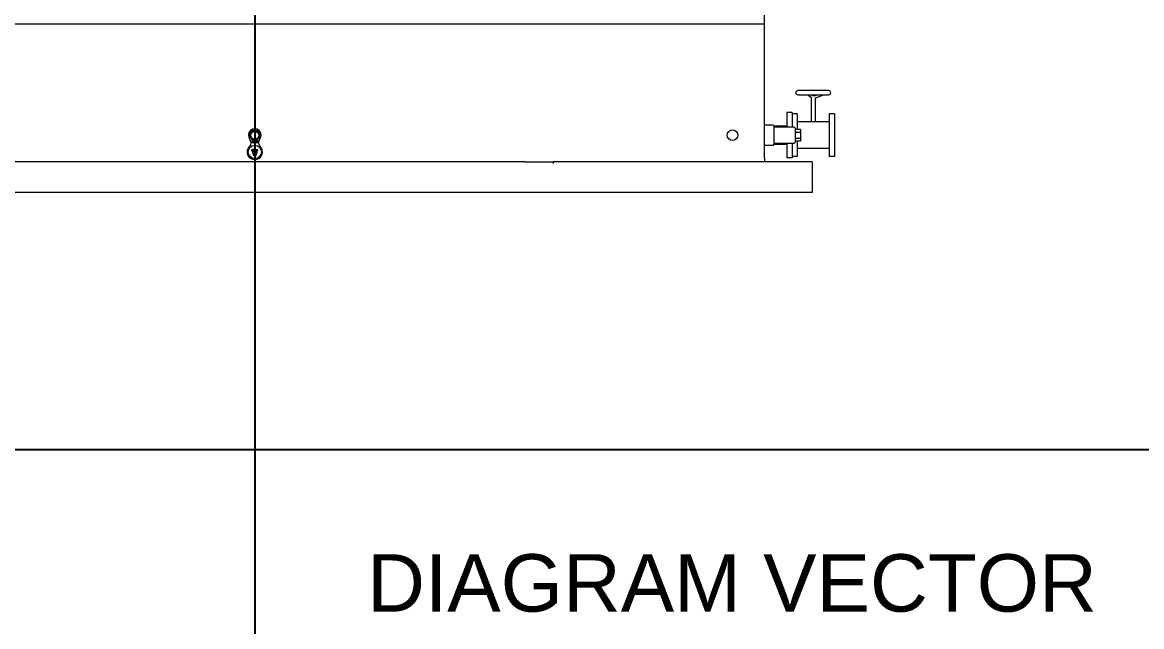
# Model space of a CAD drawing. Header units: millimetres. Extents: x 30710 to 48779, y -19256 to -8564.
# Drawn here: x 32432 to 34541, y -15906 to -14769 of the extents above; entities that cross this region are included whole.
import ezdxf

# ---------------------------------------------------------------- set-up
doc = ezdxf.new("R2010")
doc.units = ezdxf.units.MM
doc.header["$LTSCALE"] = 10
doc.layers.get('Defpoints').update_dxf_attribs({"lineweight": 25})
doc.layers.add('2', color=3, linetype='Continuous', lineweight=25)
doc.layers.add('粗实线', color=4, linetype='Continuous', lineweight=18)
doc.styles.get("Standard").update_dxf_attribs({"font": ''})
doc.styles.get('Standard').set_extended_font_data('arial')

msp = doc.modelspace()

# ---------------------------------------------------------------- linework, layer by layer
at = {"layer": 'Defpoints'}
for p, q in [((32870.22, -8564.163), (32870.22, -19256.163)), ((30710.22, -15572.161), (45830.22, -15572.161))]:
    msp.add_line(p, q, dxfattribs=at)
at = {"layer": '粗实线'}
for p, q in [((33830.22, -14771.389), (33830.22, -13566.389)), ((31910.22, -14771.389), (33830.22, -14771.389)), ((33830.22, -15024.203), (33830.22, -14771.389)), ((33922.22, -14896.94), (33893.22, -14896.94)), ((33893.22, -14904.94), (33922.22, -14904.94)), ((33911.901, -14904.94), (33919.406, -14910.372)), ((33921.165, -14906.707), (33918.723, -14904.94)), ((33951.22, -14896.94), (33922.22, -14896.94)), ((33922.22, -14904.94), (33951.22, -14904.94)), ((33926.22, -14906.365), (33930.158, -14904.94)), ((33926.22, -14910.619), (33941.911, -14904.94)), ((33918.22, -14909.514), (33918.22, -14955.94)), ((33920.104, -14905.94), (33922.22, -14905.94)), ((33922.22, -14905.94), (33926.22, -14905.94)), ((33926.22, -14906.365), (33926.22, -14905.94)), ((33926.22, -14955.94), (33926.22, -14910.619)), ((33882.22, -14938.44), (33872.22, -14938.44)), ((33872.22, -14938.44), (33872.22, -14965.94)), ((33872.22, -14938.44), (33872.22, -14965.94)), ((33882.22, -14938.44), (33872.22, -14938.44)), ((33882.22, -14938.44), (33882.22, -14965.94)), ((33882.22, -14938.44), (33882.22, -14965.94)), ((33892.22, -14940.94), (33882.22, -14940.94)), ((33892.22, -14940.94), (33892.22, -14969.981)), ((33962.22, -14940.94), (33952.22, -14940.94)), ((33952.22, -14940.94), (33952.22, -15020.94)), ((33962.22, -14940.94), (33962.22, -15020.94)), ((33846.22, -14961.94), (33830.22, -14961.94)), ((33846.22, -14961.94), (33830.22, -14961.94)), ((33848.22, -14963.94), (33848.22, -14981.689)), ((33848.22, -14963.94), (33848.22, -14981.689)), ((33872.22, -14964.19), (33848.22, -14964.19)), ((33872.22, -14964.19), (33848.22, -14964.19)), ((33886.22, -14965.94), (33848.22, -14965.94)), ((33886.22, -14965.94), (33848.22, -14965.94)), ((33888.22, -14967.94), (33888.22, -14981.513)), ((33888.22, -14967.94), (33888.22, -14981.513)), ((33952.22, -14955.94), (33892.22, -14955.94)), ((33848.22, -14981.689), (33848.22, -14997.94)), ((33848.22, -14981.689), (33848.22, -14997.94)), ((33898.22, -14969.981), (33888.22, -14969.981)), ((33898.22, -14969.981), (33888.22, -14969.981)), ((33898.22, -14975.879), (33888.22, -14975.879)), ((33898.22, -14975.879), (33888.22, -14975.879)), ((33888.22, -14981.513), (33888.22, -14993.94)), ((33888.22, -14981.513), (33888.22, -14993.94)), ((33898.22, -14986.838), (33888.22, -14986.838)), ((33898.22, -14986.838), (33888.22, -14986.838)), ((33898.22, -14969.981), (33898.22, -14975.879)), ((33898.22, -14969.981), (33898.22, -14975.879)), ((33898.22, -14975.879), (33898.22, -14986.838)), ((33898.22, -14975.879), (33898.22, -14986.838)), ((33898.22, -14986.838), (33898.22, -14991.899)), ((33898.22, -14986.838), (33898.22, -14991.899)), ((32876.731, -14993.434), (32863.731, -14993.446)), ((32863.731, -14993.446), (32863.732, -14994.446)), ((32863.732, -14994.446), (32876.732, -14994.434)), ((32869.246, -15008.441), (32864.246, -15008.446)), ((32864.246, -15008.446), (32864.247, -15010.446)), ((32864.247, -15010.446), (32876.247, -15010.434)), ((32871.243, -15005.439), (32869.243, -15005.441)), ((32869.243, -15005.441), (32869.246, -15008.441)), ((32871.246, -15008.439), (32871.243, -15005.439)), ((32876.246, -15008.434), (32871.246, -15008.439)), ((32876.247, -15010.434), (32876.246, -15008.434)), ((32876.732, -14994.434), (32876.731, -14993.434)), ((33830.22, -14999.94), (33846.22, -14999.94)), ((33830.22, -14999.94), (33846.22, -14999.94)), ((33848.22, -14995.94), (33886.22, -14995.94)), ((33848.22, -14995.94), (33886.22, -14995.94)), ((33848.22, -14997.69), (33872.22, -14997.69)), ((33848.22, -14997.69), (33872.22, -14997.69)), ((33872.22, -14995.94), (33872.22, -15023.44)), ((33872.22, -14995.94), (33872.22, -15023.44)), ((33882.22, -14995.94), (33882.22, -15023.44)), ((33882.22, -14995.94), (33882.22, -15023.44)), ((33898.22, -14991.899), (33888.22, -14991.899)), ((33898.22, -14991.899), (33888.22, -14991.899)), ((33892.22, -14991.899), (33892.22, -15020.94)), ((33952.22, -15005.94), (33892.22, -15005.94)), ((33379.22, -15030.94), (32361.22, -15030.94)), ((32874.749, -15012.436), (32865.749, -15012.444)), ((32865.749, -15012.444), (32865.751, -15014.444)), ((32865.751, -15014.444), (32874.751, -15014.436)), ((32873.253, -15016.437), (32867.253, -15016.443)), ((32867.253, -15016.443), (32867.255, -15018.443)), ((32867.255, -15018.443), (32873.255, -15018.437)), ((32873.255, -15018.437), (32873.253, -15016.437)), ((32874.751, -15014.436), (32874.749, -15012.436)), ((33379.22, -15030.94), (33432.22, -15030.94)), ((33432.22, -15030.94), (33432.22, -15033.924)), ((33830.22, -15030.94), (33432.22, -15030.94)), ((33830.22, -15024.203), (33830.22, -15030.94)), ((33920.22, -15030.94), (33830.22, -15030.94)), ((33882.22, -15023.44), (33872.22, -15023.44)), ((33882.22, -15023.44), (33872.22, -15023.44)), ((33892.22, -15020.94), (33882.22, -15020.94)), ((33920.22, -15030.94), (33920.22, -15088.94)), ((33962.22, -15020.94), (33952.22, -15020.94)), ((33920.22, -15088.94), (31820.22, -15088.94))]:
    msp.add_line(p, q, dxfattribs=at)
for centre, radius in [((32870.22, -14980.94), 7.5), ((33770.22, -14980.94), 10), ((32870.249, -15012.44), 12.5)]:
    msp.add_circle(centre, radius, dxfattribs=at)
for centre, radius, start, end in [((33893.22, -14900.94), 4, 90, 180), ((33893.22, -14900.94), 4, 180, 270), ((33951.22, -14900.94), 4, 0, 90), ((33951.22, -14900.94), 4, 270, 360), ((32870.22, -14980.94), 12, 318.839732, 221.268739), ((33846.22, -14963.94), 2, 0, 90), ((33846.22, -14963.94), 2, 0, 90), ((33886.22, -14967.94), 2, 0, 90), ((33886.22, -14967.94), 2, 0, 90), ((32854.285, -14994.923), 9.2, 312.345294, 41.268739), ((32870.22, -14980.94), 9, 150, 210), ((32870.22, -14980.94), 9, 90, 150), ((32870.22, -14980.94), 9, 210, 270), ((32870.22, -14980.94), 9, 30, 90), ((32870.22, -14980.94), 9, 270, 330), ((32886.18, -14994.893), 9.2, 138.839732, 227.763177), ((32870.22, -14980.94), 9, 330, 30), ((32870.249, -15012.44), 14.5, 132.345294, 47.763177), ((33846.22, -14997.94), 2, 270, 0), ((33846.22, -14997.94), 2, 270, 0), ((33886.22, -14993.94), 2, 270, 0), ((33886.22, -14993.94), 2, 270, 0)]:
    msp.add_arc(centre, radius, start, end, dxfattribs=at)
for points, knots in [([(32862.425, -14976.44), (32862.364, -14976.547), (32861.897, -14977.354), (32861.018, -14978.877), (32860.227, -14980.248), (32859.827, -14980.94)], [0, 0, 0, 0, 0.36419849, 2.75803682, 5.19615242, 5.19615242, 5.19615242, 5.19615242]), ([(32859.827, -14980.94), (32860.045, -14981.318), (32860.892, -14982.785), (32861.772, -14984.309), (32862.425, -14985.44)], [0, 0, 0, 0, 1.33827605, 5.19615242, 5.19615242, 5.19615242, 5.19615242]), ([(32865.023, -14971.94), (32864.601, -14972.671), (32863.75, -14974.146), (32862.869, -14975.671), (32862.425, -14976.44)], [0, 0, 0, 0, 2.5744751, 5.19615242, 5.19615242, 5.19615242, 5.19615242]), ([(32862.425, -14985.44), (32862.662, -14985.849), (32863.541, -14987.372), (32864.397, -14988.855), (32865.023, -14989.94)], [0, 0, 0, 0, 1.39586116, 5.19615242, 5.19615242, 5.19615242, 5.19615242]), ([(32870.22, -14971.94), (32870.096, -14971.94), (32869.164, -14971.94), (32867.405, -14971.94), (32865.822, -14971.94), (32865.023, -14971.94)], [0, 0, 0, 0, 0.36419849, 2.75803682, 5.19615242, 5.19615242, 5.19615242, 5.19615242]), ([(32865.023, -14989.94), (32865.867, -14989.94), (32867.57, -14989.94), (32869.331, -14989.94), (32870.22, -14989.94)], [0, 0, 0, 0, 2.5744751, 5.19615242, 5.19615242, 5.19615242, 5.19615242]), ([(32875.416, -14971.94), (32874.572, -14971.94), (32872.869, -14971.94), (32871.108, -14971.94), (32870.22, -14971.94)], [0, 0, 0, 0, 2.5744751, 5.19615242, 5.19615242, 5.19615242, 5.19615242]), ([(32870.22, -14989.94), (32870.343, -14989.94), (32871.275, -14989.94), (32873.034, -14989.94), (32874.617, -14989.94), (32875.416, -14989.94)], [0, 0, 0, 0, 0.36419849, 2.75803682, 5.19615242, 5.19615242, 5.19615242, 5.19615242]), ([(32878.014, -14976.44), (32877.361, -14975.309), (32876.481, -14973.785), (32875.634, -14972.318), (32875.416, -14971.94)], [0, 0, 0, 0, 3.85787638, 5.19615242, 5.19615242, 5.19615242, 5.19615242]), ([(32875.416, -14989.94), (32875.838, -14989.209), (32876.689, -14987.734), (32877.57, -14986.209), (32878.014, -14985.44)], [0, 0, 0, 0, 2.5744751, 5.19615242, 5.19615242, 5.19615242, 5.19615242]), ([(32880.612, -14980.94), (32879.986, -14979.855), (32879.129, -14978.372), (32878.25, -14976.849), (32878.014, -14976.44)], [0, 0, 0, 0, 3.80029126, 5.19615242, 5.19615242, 5.19615242, 5.19615242]), ([(32878.014, -14985.44), (32878.075, -14985.333), (32878.542, -14984.526), (32879.421, -14983.003), (32880.212, -14981.632), (32880.612, -14980.94)], [0, 0, 0, 0, 0.36419849, 2.75803682, 5.19615242, 5.19615242, 5.19615242, 5.19615242])]:
    msp.add_open_spline(points, degree=3, knots=knots, dxfattribs=at)

# ---------------------------------------------------------------- texts
at = {"layer": '2', "color": 3, "lineweight": 18, "insert": (33769.191, -15824.161), "char_height": 108, "width": 2042.65701, "attachment_point": 5}
msp.add_mtext('DIAGRAM VECTOR', dxfattribs=at)

doc.saveas('drawing.dxf')
